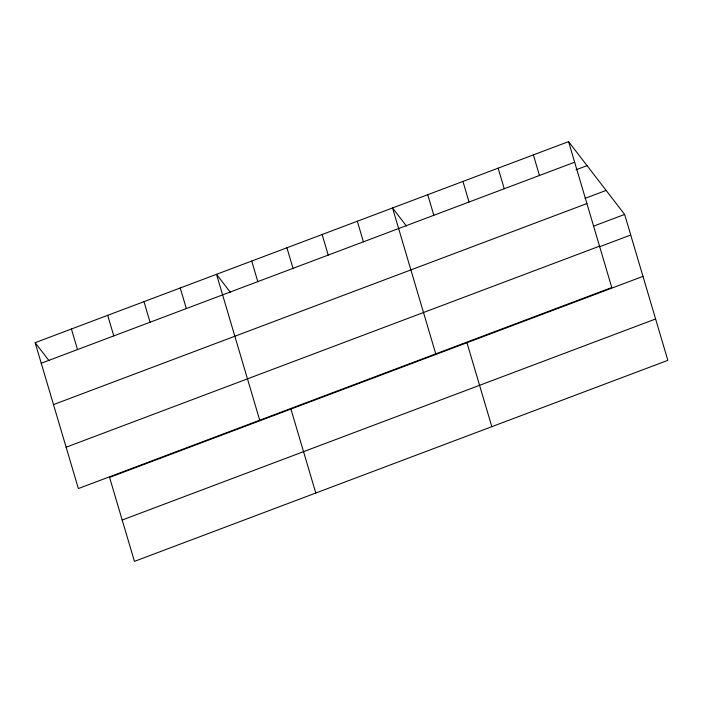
<?xml version="1.0" encoding="UTF-8"?>
<svg xmlns="http://www.w3.org/2000/svg" width="703" height="703" viewBox="0 0 703 703"><rect width="100%" height="100%" fill="white"/><g stroke="black" fill="none" stroke-linecap="round" stroke-linejoin="round"><path stroke-width="1.05" d="M568.56 141.628L611.777 287.527L78.367 488.559L35.15 342.669L568.56 141.628L624.633 214.441L667.85 360.331L134.44 561.372L109.571 477.407L642.981 276.376M41.249 363.24L574.659 162.208M576.003 169.827L587.067 165.653M585.01 198.378L606.127 190.416M53.498 404.594L586.908 203.562M593.455 226.19L624.633 214.441M66.117 447.205L599.527 246.173M599.545 246.771L630.732 235.013M122.19 520.018L655.6 318.977M406.413 225.988L392.538 207.974L435.755 353.864M230.391 292.334L216.506 274.311L259.723 420.209M35.15 342.669L49.025 360.683M533.357 154.897L539.456 175.478M498.155 168.166L504.244 188.747M462.943 181.436L469.042 202.016M427.74 194.705L433.839 215.285M466.95 342.713L491.828 426.677M357.326 221.243L363.425 241.814M322.123 234.512L328.222 255.084M286.921 247.772L293.019 268.353M251.718 261.041L257.808 281.622M290.928 409.058L315.796 493.014M180.24 287.984L186.33 308.564M143.966 301.657L150.064 322.229M107.691 315.322L113.789 335.902M71.425 328.995L77.515 349.576"/></g></svg>
